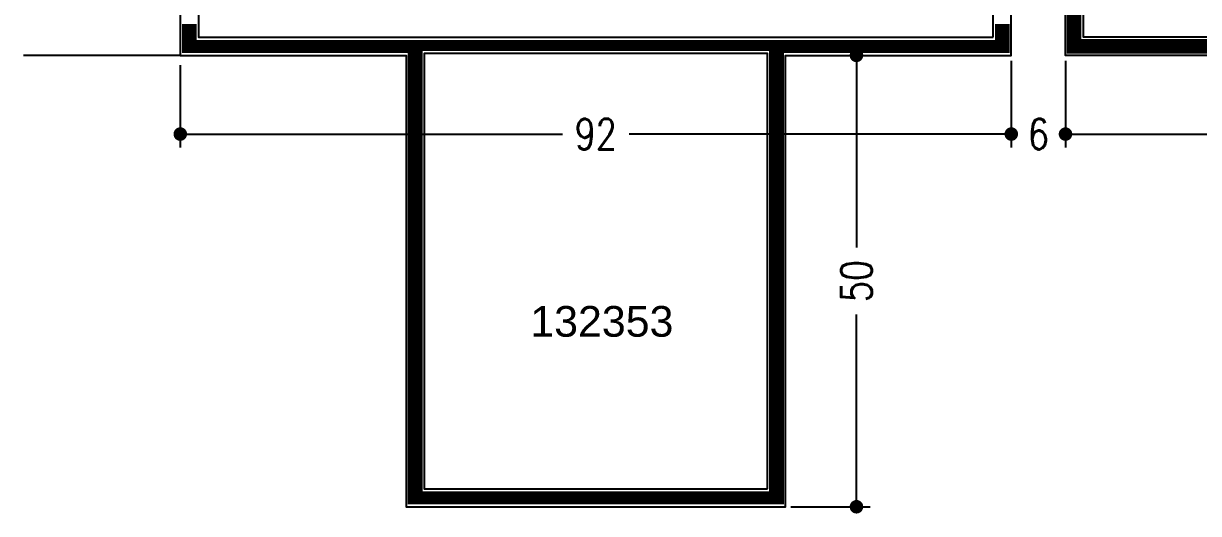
# Model space of a CAD drawing. Extents: x 14 to 627, y 30 to 279.
# Drawn here: x 73.9 to 138.9, y 38.9 to 66 of the extents above; entities that cross this region are included whole.
import ezdxf

# ---------------------------------------------------------------- set-up
doc = ezdxf.new("R2010")
doc.units = 0
doc.header["$LTSCALE"] = 6
doc.linetypes.add('AUSGEZOGEN', pattern=[0])
doc.layers.get('0').update_dxf_attribs({"color": 4, "linetype": 'CONTINUOUS'})
doc.layers.get('DEFPOINTS').update_dxf_attribs({"linetype": 'AUSGEZOGEN'})
for name, color, linetype in [('CONST18', 3, 'CONTINUOUS'), ('KH_NOR', 7, 'CONTINUOUS'), ('KH_SCH', 3, 'CONTINUOUS'), ('LLMASSE', 7, 'AUSGEZOGEN'), ('PNR', 7, 'CONTINUOUS')]:
    doc.layers.add(name, color=color, linetype=linetype)
doc.styles.get("Standard").update_dxf_attribs({"font": 'simplex.shx', "width": 0.8})
doc.styles.add('SWISSL', font='swissl.ttf')
doc.dimstyles.new('DOK-1ZU1-PUNKT', dxfattribs={"dimscale": 0, "dimtxt": 3, "dimasz": 1.5, "dimexe": 1.5, "dimexo": 0.6, "dimgap": 1.5, "dimtad": 0, "dimdsep": 46, "dimtxsty": 'Standard', "dimblk": 'PUNKT', "dimblk1": 'PUNKT', "dimblk2": 'PUNKT', "dimcen": 0, "dimclrd": 2, "dimclre": 2, "dimclrt": 7, "dimadec": 0, "dimazin": 0, "dimtfac": 0.7, "dimtdec": 4, "dimtofl": 0, "dimtmove": 0, "dimatfit": 3, "dimldrblk": 'PUNKT', "dimfxl": 1, "dimtolj": 1, "dimtzin": 0, "dimarcsym": 0})

# ---------------------------------------------------------------- blocks, each defined once
blk = doc.blocks.new('*X39')
at = {"color": 0}
for p, q in [((0.4, 43.2), (0.4, 69.8)), ((0.6, -21.8), (0.6, 69.8)), ((0.8, -21.8), (0.8, 69.8)), ((1, -21.8), (1, 69.8)), ((1.2, -21.8), (1.2, 69.8)), ((1.4, -21.8), (1.4, 69.8)), ((1.6, -21.8), (1.6, 69.8)), ((1.8, 68.2), (1.8, 69.8)), ((2, 68.2), (2, 69.8)), ((2.2, 68.2), (2.2, 69.8)), ((2.4, 68.2), (2.4, 69.8)), ((2.6, 68.2), (2.6, 69.8)), ((2.8, 68.2), (2.8, 69.8)), ((3, 68.2), (3, 69.8)), ((3.2, 68.2), (3.2, 69.8)), ((3.4, 68.2), (3.4, 69.8)), ((-49.6, 3.2), (-49.6, 44.8)), ((-49.4, 3.2), (-49.4, 44.8)), ((-49.2, 3.2), (-49.2, 44.8)), ((-49, 3.2), (-49, 44.8)), ((-48.8, 3.2), (-48.8, 44.8)), ((-48.6, 3.2), (-48.6, 44.8)), ((-48.4, 3.2), (-48.4, 44.8)), ((-48.2, 43.2), (-48.2, 44.8)), ((-48, 43.2), (-48, 44.8)), ((-47.8, 43.2), (-47.8, 44.8)), ((-47.6, 43.2), (-47.6, 44.8)), ((-47.4, 43.2), (-47.4, 44.8)), ((-47.2, 43.2), (-47.2, 44.8)), ((-47, 43.2), (-47, 44.8)), ((-46.8, 43.2), (-46.8, 44.8)), ((-46.6, 43.2), (-46.6, 44.8)), ((-46.4, 43.2), (-46.4, 44.8)), ((-46.2, 43.2), (-46.2, 44.8)), ((-46, 43.2), (-46, 44.8)), ((-45.8, 43.2), (-45.8, 44.8)), ((-45.6, 43.2), (-45.6, 44.8)), ((-45.4, 43.2), (-45.4, 44.8)), ((-45.2, 43.2), (-45.2, 44.8)), ((-45, 43.2), (-45, 44.8)), ((-44.8, 43.2), (-44.8, 44.8)), ((-44.6, 43.2), (-44.6, 44.8)), ((-44.4, 43.2), (-44.4, 44.8)), ((-44.2, 43.2), (-44.2, 44.8)), ((-44, 43.2), (-44, 44.8)), ((-43.8, 43.2), (-43.8, 44.8)), ((-43.6, 43.2), (-43.6, 44.8)), ((-43.4, 43.2), (-43.4, 44.8)), ((-43.2, 43.2), (-43.2, 44.8)), ((-43, 43.2), (-43, 44.8)), ((-42.8, 43.2), (-42.8, 44.8)), ((-42.6, 43.2), (-42.6, 44.8)), ((-42.4, 43.2), (-42.4, 44.8)), ((-42.2, 43.2), (-42.2, 44.8)), ((-42, 43.2), (-42, 44.8)), ((-41.8, 43.2), (-41.8, 44.8)), ((-41.6, 43.2), (-41.6, 44.8)), ((-41.4, 43.2), (-41.4, 44.8)), ((-41.2, 43.2), (-41.2, 44.8)), ((-41, 43.2), (-41, 44.8)), ((-40.8, 43.2), (-40.8, 44.8)), ((-40.6, 43.2), (-40.6, 44.8)), ((-40.4, 43.2), (-40.4, 44.8)), ((-40.2, 43.2), (-40.2, 44.8)), ((-40, 43.2), (-40, 44.8)), ((-39.8, 43.2), (-39.8, 44.8)), ((-39.6, 43.2), (-39.6, 44.8)), ((-39.4, 43.2), (-39.4, 44.8)), ((-39.2, 43.2), (-39.2, 44.8)), ((-39, 43.2), (-39, 44.8)), ((-38.8, 43.2), (-38.8, 44.8)), ((-38.6, 43.2), (-38.6, 44.8)), ((-38.4, 43.2), (-38.4, 44.8)), ((-38.2, 43.2), (-38.2, 44.8)), ((-38, 43.2), (-38, 44.8)), ((-37.8, 43.2), (-37.8, 44.8)), ((-37.6, 43.2), (-37.6, 44.8)), ((-37.4, 43.2), (-37.4, 44.8)), ((-37.2, 43.2), (-37.2, 44.8)), ((-37, 43.2), (-37, 44.8)), ((-36.8, 43.2), (-36.8, 44.8)), ((-36.6, 43.2), (-36.6, 44.8)), ((-36.4, 43.2), (-36.4, 44.8)), ((-36.2, 43.2), (-36.2, 44.8)), ((-36, 43.2), (-36, 44.8)), ((-35.8, 43.2), (-35.8, 44.8)), ((-35.6, 43.2), (-35.6, 44.8)), ((-35.4, 43.2), (-35.4, 44.8)), ((-35.2, 43.2), (-35.2, 44.8)), ((-35, 43.2), (-35, 44.8)), ((-34.8, 43.2), (-34.8, 44.8)), ((-34.6, 43.2), (-34.6, 44.8)), ((-34.4, 43.2), (-34.4, 44.8)), ((-34.2, 43.2), (-34.2, 44.8)), ((-34, 43.2), (-34, 44.8)), ((-33.8, 43.2), (-33.8, 44.8)), ((-33.6, 43.2), (-33.6, 44.8)), ((-33.4, 43.2), (-33.4, 44.8)), ((-33.2, 43.2), (-33.2, 44.8)), ((-33, 43.2), (-33, 44.8)), ((-32.8, 43.2), (-32.8, 44.8)), ((-32.6, 43.2), (-32.6, 44.8)), ((-32.4, 43.2), (-32.4, 44.8)), ((-32.2, 43.2), (-32.2, 44.8)), ((-32, 43.2), (-32, 44.8)), ((-31.8, 43.2), (-31.8, 44.8)), ((-31.6, 43.2), (-31.6, 44.8)), ((-31.4, 43.2), (-31.4, 44.8)), ((-31.2, 43.2), (-31.2, 44.8)), ((-31, 43.2), (-31, 44.8)), ((-30.8, 43.2), (-30.8, 44.8)), ((-30.6, 43.2), (-30.6, 44.8)), ((-30.4, 43.2), (-30.4, 44.8)), ((-30.2, 43.2), (-30.2, 44.8)), ((-30, 43.2), (-30, 44.8)), ((-29.8, 43.2), (-29.8, 44.8)), ((-29.6, 43.2), (-29.6, 44.8)), ((-29.4, 43.2), (-29.4, 44.8)), ((-29.2, 43.2), (-29.2, 44.8)), ((-29, 43.2), (-29, 44.8)), ((-28.8, 43.2), (-28.8, 44.8)), ((-28.6, 43.2), (-28.6, 44.8)), ((-28.4, 43.2), (-28.4, 44.8)), ((-28.2, 43.2), (-28.2, 44.8)), ((-28, 43.2), (-28, 44.8)), ((-27.8, 43.2), (-27.8, 44.8)), ((-27.6, 43.2), (-27.6, 44.8)), ((-27.4, 43.2), (-27.4, 44.8)), ((-27.2, 43.2), (-27.2, 44.8)), ((-27, 43.2), (-27, 44.8)), ((-26.8, 43.2), (-26.8, 44.8)), ((-26.6, 43.2), (-26.6, 44.8)), ((-26.4, 43.2), (-26.4, 44.8)), ((-26.2, 43.2), (-26.2, 44.8)), ((-26, 43.2), (-26, 44.8)), ((-25.8, 43.2), (-25.8, 44.8)), ((-25.6, 43.2), (-25.6, 44.8)), ((-25.4, 43.2), (-25.4, 44.8)), ((-25.2, 43.2), (-25.2, 44.8)), ((-25, 43.2), (-25, 44.8)), ((-24.8, 43.2), (-24.8, 44.8)), ((-24.6, 43.2), (-24.6, 44.8)), ((-24.4, 43.2), (-24.4, 44.8)), ((-24.2, 43.2), (-24.2, 44.8)), ((-24, 43.2), (-24, 44.8)), ((-23.8, 43.2), (-23.8, 44.8)), ((-23.6, 43.2), (-23.6, 44.8)), ((-23.4, 43.2), (-23.4, 44.8)), ((-23.2, 43.2), (-23.2, 44.8)), ((-23, 43.2), (-23, 44.8)), ((-22.8, 43.2), (-22.8, 44.8)), ((-22.6, 43.2), (-22.6, 44.8)), ((-22.4, 43.2), (-22.4, 44.8)), ((-22.2, 43.2), (-22.2, 44.8)), ((-22, 43.2), (-22, 44.8)), ((-21.8, 43.2), (-21.8, 44.8)), ((-21.6, 43.2), (-21.6, 44.8)), ((-21.4, 43.2), (-21.4, 44.8)), ((-21.2, 43.2), (-21.2, 44.8)), ((-21, 43.2), (-21, 44.8)), ((-20.8, 43.2), (-20.8, 44.8)), ((-20.6, 43.2), (-20.6, 44.8)), ((-20.4, 43.2), (-20.4, 44.8)), ((-20.2, 43.2), (-20.2, 44.8)), ((-20, 43.2), (-20, 44.8)), ((-19.8, 43.2), (-19.8, 44.8)), ((-19.6, 43.2), (-19.6, 44.8)), ((-19.4, 43.2), (-19.4, 44.8)), ((-19.2, 43.2), (-19.2, 44.8)), ((-19, 43.2), (-19, 44.8)), ((-18.8, 43.2), (-18.8, 44.8)), ((-18.6, 43.2), (-18.6, 44.8)), ((-18.4, 43.2), (-18.4, 44.8)), ((-18.2, 43.2), (-18.2, 44.8)), ((-18, 43.2), (-18, 44.8)), ((-17.8, 43.2), (-17.8, 44.8)), ((-17.6, 43.2), (-17.6, 44.8)), ((-17.4, 43.2), (-17.4, 44.8)), ((-17.2, 43.2), (-17.2, 44.8)), ((-17, 43.2), (-17, 44.8)), ((-16.8, 43.2), (-16.8, 44.8)), ((-16.6, 43.2), (-16.6, 44.8)), ((-16.4, 43.2), (-16.4, 44.8)), ((-16.2, 43.2), (-16.2, 44.8)), ((-16, 43.2), (-16, 44.8)), ((-15.8, 43.2), (-15.8, 44.8)), ((-15.6, 43.2), (-15.6, 44.8)), ((-15.4, 43.2), (-15.4, 44.8)), ((-15.2, 43.2), (-15.2, 44.8)), ((-15, 43.2), (-15, 44.8)), ((-14.8, 43.2), (-14.8, 44.8)), ((-14.6, 43.2), (-14.6, 44.8)), ((-14.4, 43.2), (-14.4, 44.8)), ((-14.2, 43.2), (-14.2, 44.8)), ((-14, 43.2), (-14, 44.8)), ((-13.8, 43.2), (-13.8, 44.8)), ((-13.6, 43.2), (-13.6, 44.8)), ((-13.4, 43.2), (-13.4, 44.8)), ((-13.2, 43.2), (-13.2, 44.8)), ((-13, 43.2), (-13, 44.8)), ((-12.8, 43.2), (-12.8, 44.8)), ((-12.6, 43.2), (-12.6, 44.8)), ((-12.4, 43.2), (-12.4, 44.8)), ((-12.2, 43.2), (-12.2, 44.8)), ((-12, 43.2), (-12, 44.8)), ((-11.8, 43.2), (-11.8, 44.8)), ((-11.6, 43.2), (-11.6, 44.8)), ((-11.4, 43.2), (-11.4, 44.8)), ((-11.2, 43.2), (-11.2, 44.8)), ((-11, 43.2), (-11, 44.8)), ((-10.8, 43.2), (-10.8, 44.8)), ((-10.6, 43.2), (-10.6, 44.8)), ((-10.4, 43.2), (-10.4, 44.8)), ((-10.2, 43.2), (-10.2, 44.8)), ((-10, 43.2), (-10, 44.8)), ((-9.8, 43.2), (-9.8, 44.8)), ((-9.6, 43.2), (-9.6, 44.8)), ((-9.4, 43.2), (-9.4, 44.8)), ((-9.2, 43.2), (-9.2, 44.8)), ((-9, 43.2), (-9, 44.8)), ((-8.8, 43.2), (-8.8, 44.8)), ((-8.6, 43.2), (-8.6, 44.8)), ((-8.4, 43.2), (-8.4, 44.8)), ((-8.2, 43.2), (-8.2, 44.8)), ((-8, 43.2), (-8, 44.8)), ((-7.8, 43.2), (-7.8, 44.8)), ((-7.6, 43.2), (-7.6, 44.8)), ((-7.4, 43.2), (-7.4, 44.8)), ((-7.2, 43.2), (-7.2, 44.8)), ((-7, 43.2), (-7, 44.8)), ((-6.8, 43.2), (-6.8, 44.8)), ((-6.6, 43.2), (-6.6, 44.8)), ((-6.4, 43.2), (-6.4, 44.8)), ((-6.2, 43.2), (-6.2, 44.8)), ((-6, 43.2), (-6, 44.8)), ((-5.8, 43.2), (-5.8, 44.8)), ((-5.6, 43.2), (-5.6, 44.8)), ((-5.4, 43.2), (-5.4, 44.8)), ((-5.2, 43.2), (-5.2, 44.8)), ((-5, 43.2), (-5, 44.8)), ((-4.8, 43.2), (-4.8, 44.8)), ((-4.6, 43.2), (-4.6, 44.8)), ((-4.4, 43.2), (-4.4, 44.8)), ((-4.2, 43.2), (-4.2, 44.8)), ((-4, 43.2), (-4, 44.8)), ((-3.8, 43.2), (-3.8, 44.8)), ((-3.6, 43.2), (-3.6, 44.8)), ((-3.4, 43.2), (-3.4, 44.8)), ((-3.2, 43.2), (-3.2, 44.8)), ((-3, 43.2), (-3, 44.8)), ((-2.8, 43.2), (-2.8, 44.8)), ((-2.6, 43.2), (-2.6, 44.8)), ((-2.4, 43.2), (-2.4, 44.8)), ((-2.2, 43.2), (-2.2, 44.8)), ((-2, 43.2), (-2, 44.8)), ((-1.8, 43.2), (-1.8, 44.8)), ((-1.6, 43.2), (-1.6, 44.8)), ((-1.4, 43.2), (-1.4, 44.8)), ((-1.2, 43.2), (-1.2, 44.8)), ((-1, 43.2), (-1, 44.8)), ((-0.8, 43.2), (-0.8, 44.8)), ((-0.6, 43.2), (-0.6, 44.8)), ((-0.4, 43.2), (-0.4, 44.8)), ((-0.2, 43.2), (-0.2, 44.8)), ((0, 43.2), (0, 44.8)), ((0.2, 43.2), (0.2, 44.8)), ((-48.2, 3.2), (-48.2, 4.8)), ((-48, 3.2), (-48, 4.8)), ((-47.8, 3.2), (-47.8, 4.8)), ((-47.6, 3.2), (-47.6, 4.8)), ((-47.4, 3.2), (-47.4, 4.8)), ((-47.2, 3.2), (-47.2, 4.8)), ((-47, 3.2), (-47, 4.8)), ((-46.8, 3.2), (-46.8, 4.8)), ((-46.6, 3.2), (-46.6, 4.8)), ((-46.4, 3.2), (-46.4, 4.8)), ((-46.2, 3.2), (-46.2, 4.8)), ((-46, 3.2), (-46, 4.8)), ((-45.8, 3.2), (-45.8, 4.8)), ((-45.6, 3.2), (-45.6, 4.8)), ((-45.4, 3.2), (-45.4, 4.8)), ((-45.2, 3.2), (-45.2, 4.8)), ((-45, 3.2), (-45, 4.8)), ((-44.8, 3.2), (-44.8, 4.8)), ((-44.6, 3.2), (-44.6, 4.8)), ((-44.4, 3.2), (-44.4, 4.8)), ((-44.2, 3.2), (-44.2, 4.8)), ((-44, 3.2), (-44, 4.8)), ((-43.8, 3.2), (-43.8, 4.8)), ((-43.6, 3.2), (-43.6, 4.8)), ((-43.4, 3.2), (-43.4, 4.8)), ((-43.2, 3.2), (-43.2, 4.8)), ((-43, 3.2), (-43, 4.8)), ((-42.8, 3.2), (-42.8, 4.8)), ((-42.6, 3.2), (-42.6, 4.8)), ((-42.4, 3.2), (-42.4, 4.8)), ((-42.2, 3.2), (-42.2, 4.8)), ((-42, 3.2), (-42, 4.8)), ((-41.8, 3.2), (-41.8, 4.8)), ((-41.6, 3.2), (-41.6, 4.8)), ((-41.4, 3.2), (-41.4, 4.8)), ((-41.2, 3.2), (-41.2, 4.8)), ((-41, 3.2), (-41, 4.8)), ((-40.8, 3.2), (-40.8, 4.8)), ((-40.6, 3.2), (-40.6, 4.8)), ((-40.4, 3.2), (-40.4, 4.8)), ((-40.2, 3.2), (-40.2, 4.8)), ((-40, 3.2), (-40, 4.8)), ((-39.8, 3.2), (-39.8, 4.8)), ((-39.6, 3.2), (-39.6, 4.8)), ((-39.4, 3.2), (-39.4, 4.8)), ((-39.2, 3.2), (-39.2, 4.8)), ((-39, 3.2), (-39, 4.8)), ((-38.8, 3.2), (-38.8, 4.8)), ((-38.6, 3.2), (-38.6, 4.8)), ((-38.4, 3.2), (-38.4, 4.8)), ((-38.2, 3.2), (-38.2, 4.8)), ((-38, 3.2), (-38, 4.8)), ((-37.8, 3.2), (-37.8, 4.8)), ((-37.6, 3.2), (-37.6, 4.8)), ((-37.4, 3.2), (-37.4, 4.8)), ((-37.2, 3.2), (-37.2, 4.8)), ((-37, 3.2), (-37, 4.8)), ((-36.8, 3.2), (-36.8, 4.8)), ((-36.6, 3.2), (-36.6, 4.8)), ((-36.4, 3.2), (-36.4, 4.8)), ((-36.2, 3.2), (-36.2, 4.8)), ((-36, 3.2), (-36, 4.8)), ((-35.8, 3.2), (-35.8, 4.8)), ((-35.6, 3.2), (-35.6, 4.8)), ((-35.4, 3.2), (-35.4, 4.8)), ((-35.2, 3.2), (-35.2, 4.8)), ((-35, 3.2), (-35, 4.8)), ((-34.8, 3.2), (-34.8, 4.8)), ((-34.6, 3.2), (-34.6, 4.8)), ((-34.4, 3.2), (-34.4, 4.8)), ((-34.2, 3.2), (-34.2, 4.8)), ((-34, 3.2), (-34, 4.8)), ((-33.8, 3.2), (-33.8, 4.8)), ((-33.6, 3.2), (-33.6, 4.8)), ((-33.4, 3.2), (-33.4, 4.8)), ((-33.2, 3.2), (-33.2, 4.8)), ((-33, 3.2), (-33, 4.8)), ((-32.8, 3.2), (-32.8, 4.8)), ((-32.6, 3.2), (-32.6, 4.8)), ((-32.4, 3.2), (-32.4, 4.8)), ((-32.2, 3.2), (-32.2, 4.8)), ((-32, 3.2), (-32, 4.8)), ((-31.8, 3.2), (-31.8, 4.8)), ((-31.6, 3.2), (-31.6, 4.8)), ((-31.4, 3.2), (-31.4, 4.8)), ((-31.2, 3.2), (-31.2, 4.8)), ((-31, 3.2), (-31, 4.8)), ((-30.8, 3.2), (-30.8, 4.8)), ((-30.6, 3.2), (-30.6, 4.8)), ((-30.4, 3.2), (-30.4, 4.8)), ((-30.2, 3.2), (-30.2, 4.8)), ((-30, 3.2), (-30, 4.8)), ((-29.8, 3.2), (-29.8, 4.8)), ((-29.6, 3.2), (-29.6, 4.8)), ((-29.4, 3.2), (-29.4, 4.8)), ((-29.2, 3.2), (-29.2, 4.8)), ((-29, 3.2), (-29, 4.8)), ((-28.8, 3.2), (-28.8, 4.8)), ((-28.6, 3.2), (-28.6, 4.8)), ((-28.4, 3.2), (-28.4, 4.8)), ((-28.2, 3.2), (-28.2, 4.8)), ((-28, 3.2), (-28, 4.8)), ((-27.8, 3.2), (-27.8, 4.8)), ((-27.6, 3.2), (-27.6, 4.8)), ((-27.4, 3.2), (-27.4, 4.8)), ((-27.2, 3.2), (-27.2, 4.8)), ((-27, 3.2), (-27, 4.8)), ((-26.8, 3.2), (-26.8, 4.8)), ((-26.6, 3.2), (-26.6, 4.8)), ((-26.4, 3.2), (-26.4, 4.8)), ((-26.2, 3.2), (-26.2, 4.8)), ((-26, 3.2), (-26, 4.8)), ((-25.8, 3.2), (-25.8, 4.8)), ((-25.6, 3.2), (-25.6, 4.8)), ((-25.4, 3.2), (-25.4, 4.8)), ((-25.2, 3.2), (-25.2, 4.8)), ((-25, 3.2), (-25, 4.8)), ((-24.8, 3.2), (-24.8, 4.8)), ((-24.6, 3.2), (-24.6, 4.8)), ((-24.4, 3.2), (-24.4, 4.8)), ((-24.2, 3.2), (-24.2, 4.8)), ((-24, 3.2), (-24, 4.8)), ((-23.8, 3.2), (-23.8, 4.8)), ((-23.6, 3.2), (-23.6, 4.8)), ((-23.4, 3.2), (-23.4, 4.8)), ((-23.2, 3.2), (-23.2, 4.8)), ((-23, 3.2), (-23, 4.8)), ((-22.8, 3.2), (-22.8, 4.8)), ((-22.6, 3.2), (-22.6, 4.8)), ((-22.4, 3.2), (-22.4, 4.8)), ((-22.2, 3.2), (-22.2, 4.8)), ((-22, 3.2), (-22, 4.8)), ((-21.8, 3.2), (-21.8, 4.8)), ((-21.6, 3.2), (-21.6, 4.8)), ((-21.4, 3.2), (-21.4, 4.8)), ((-21.2, 3.2), (-21.2, 4.8)), ((-21, 3.2), (-21, 4.8)), ((-20.8, 3.2), (-20.8, 4.8)), ((-20.6, 3.2), (-20.6, 4.8)), ((-20.4, 3.2), (-20.4, 4.8)), ((-20.2, 3.2), (-20.2, 4.8)), ((-20, 3.2), (-20, 4.8)), ((-19.8, 3.2), (-19.8, 4.8)), ((-19.6, 3.2), (-19.6, 4.8)), ((-19.4, 3.2), (-19.4, 4.8)), ((-19.2, 3.2), (-19.2, 4.8)), ((-19, 3.2), (-19, 4.8)), ((-18.8, 3.2), (-18.8, 4.8)), ((-18.6, 3.2), (-18.6, 4.8)), ((-18.4, 3.2), (-18.4, 4.8)), ((-18.2, 3.2), (-18.2, 4.8)), ((-18, 3.2), (-18, 4.8)), ((-17.8, 3.2), (-17.8, 4.8)), ((-17.6, 3.2), (-17.6, 4.8)), ((-17.4, 3.2), (-17.4, 4.8)), ((-17.2, 3.2), (-17.2, 4.8)), ((-17, 3.2), (-17, 4.8)), ((-16.8, 3.2), (-16.8, 4.8)), ((-16.6, 3.2), (-16.6, 4.8)), ((-16.4, 3.2), (-16.4, 4.8)), ((-16.2, 3.2), (-16.2, 4.8)), ((-16, 3.2), (-16, 4.8)), ((-15.8, 3.2), (-15.8, 4.8)), ((-15.6, 3.2), (-15.6, 4.8)), ((-15.4, 3.2), (-15.4, 4.8)), ((-15.2, 3.2), (-15.2, 4.8)), ((-15, 3.2), (-15, 4.8)), ((-14.8, 3.2), (-14.8, 4.8)), ((-14.6, 3.2), (-14.6, 4.8)), ((-14.4, 3.2), (-14.4, 4.8)), ((-14.2, 3.2), (-14.2, 4.8)), ((-14, 3.2), (-14, 4.8)), ((-13.8, 3.2), (-13.8, 4.8)), ((-13.6, 3.2), (-13.6, 4.8)), ((-13.4, 3.2), (-13.4, 4.8)), ((-13.2, 3.2), (-13.2, 4.8)), ((-13, 3.2), (-13, 4.8)), ((-12.8, 3.2), (-12.8, 4.8)), ((-12.6, 3.2), (-12.6, 4.8)), ((-12.4, 3.2), (-12.4, 4.8)), ((-12.2, 3.2), (-12.2, 4.8)), ((-12, 3.2), (-12, 4.8)), ((-11.8, 3.2), (-11.8, 4.8)), ((-11.6, 3.2), (-11.6, 4.8)), ((-11.4, 3.2), (-11.4, 4.8)), ((-11.2, 3.2), (-11.2, 4.8)), ((-11, 3.2), (-11, 4.8)), ((-10.8, 3.2), (-10.8, 4.8)), ((-10.6, 3.2), (-10.6, 4.8)), ((-10.4, 3.2), (-10.4, 4.8)), ((-10.2, 3.2), (-10.2, 4.8)), ((-10, 3.2), (-10, 4.8)), ((-9.8, 3.2), (-9.8, 4.8)), ((-9.6, 3.2), (-9.6, 4.8)), ((-9.4, 3.2), (-9.4, 4.8)), ((-9.2, 3.2), (-9.2, 4.8)), ((-9, 3.2), (-9, 4.8)), ((-8.8, 3.2), (-8.8, 4.8)), ((-8.6, 3.2), (-8.6, 4.8)), ((-8.4, 3.2), (-8.4, 4.8)), ((-8.2, 3.2), (-8.2, 4.8)), ((-8, 3.2), (-8, 4.8)), ((-7.8, 3.2), (-7.8, 4.8)), ((-7.6, 3.2), (-7.6, 4.8)), ((-7.4, 3.2), (-7.4, 4.8)), ((-7.2, 3.2), (-7.2, 4.8)), ((-7, 3.2), (-7, 4.8)), ((-6.8, 3.2), (-6.8, 4.8)), ((-6.6, 3.2), (-6.6, 4.8)), ((-6.4, 3.2), (-6.4, 4.8)), ((-6.2, 3.2), (-6.2, 4.8)), ((-6, 3.2), (-6, 4.8)), ((-5.8, 3.2), (-5.8, 4.8)), ((-5.6, 3.2), (-5.6, 4.8)), ((-5.4, 3.2), (-5.4, 4.8)), ((-5.2, 3.2), (-5.2, 4.8)), ((-5, 3.2), (-5, 4.8)), ((-4.8, 3.2), (-4.8, 4.8)), ((-4.6, 3.2), (-4.6, 4.8)), ((-4.4, 3.2), (-4.4, 4.8)), ((-4.2, 3.2), (-4.2, 4.8)), ((-4, 3.2), (-4, 4.8)), ((-3.8, 3.2), (-3.8, 4.8)), ((-3.6, 3.2), (-3.6, 4.8)), ((-3.4, 3.2), (-3.4, 4.8)), ((-3.2, 3.2), (-3.2, 4.8)), ((-3, 3.2), (-3, 4.8)), ((-2.8, 3.2), (-2.8, 4.8)), ((-2.6, 3.2), (-2.6, 4.8)), ((-2.4, 3.2), (-2.4, 4.8)), ((-2.2, 3.2), (-2.2, 4.8)), ((-2, 3.2), (-2, 4.8)), ((-1.8, 3.2), (-1.8, 4.8)), ((-1.6, 3.2), (-1.6, 4.8)), ((-1.4, 3.2), (-1.4, 4.8)), ((-1.2, 3.2), (-1.2, 4.8)), ((-1, 3.2), (-1, 4.8)), ((-0.8, 3.2), (-0.8, 4.8)), ((-0.6, 3.2), (-0.6, 4.8)), ((-0.4, 3.2), (-0.4, 4.8)), ((-0.2, 3.2), (-0.2, 4.8)), ((0, 3.2), (0, 4.8)), ((0.2, 3.2), (0.2, 4.8)), ((0.4, -21.8), (0.4, 4.8)), ((1.8, -21.8), (1.8, -20.2)), ((2, -21.8), (2, -20.2)), ((2.2, -21.8), (2.2, -20.2)), ((2.4, -21.8), (2.4, -20.2)), ((2.6, -21.8), (2.6, -20.2)), ((2.8, -21.8), (2.8, -20.2)), ((3, -21.8), (3, -20.2)), ((3.2, -21.8), (3.2, -20.2)), ((3.4, -21.8), (3.4, -20.2))]:
    blk.add_line(p, q, dxfattribs=at)
blk = doc.blocks.new('B-LL132353')
at = {"layer": 'KH_NOR'}
blk.add_lwpolyline([(14.5, -46), (0, -46), (0, -21), (-50, -21), (-50, 21), (-50, 21), (0, 21), (0, 46), (14.5, 46)], dxfattribs=at)
blk.add_lwpolyline([(2, 44), (9.2, 44), (9.2, 36.7), (12.7, 36.7), (12.7, 15.7, 0.414214), (13.7, 14.7), (20.7, 14.7), (20.7, -14.7), (13.7, -14.7, 0.414214), (12.7, -15.7), (12.7, -36.7), (9.2, -36.7), (9.2, -44), (2, -44), (2, 44)], format="xyb", close=True, dxfattribs=at)
blk.add_lwpolyline([(-48, 19), (0.2, 19), (0.2, -19), (-48, -19), (-48, 19)], close=True, dxfattribs=at)
at = {"layer": 'KH_SCH'}
blk.add_blockref('*X39', (0, -24), dxfattribs=at)
blk = doc.blocks.new('PUNKT')
at = {"color": 0, "linetype": 'CONTINUOUS'}
blk.add_line((-0.5, 0), (-1, 0), dxfattribs=at)
at = {"color": 0, "linetype": 'CONTINUOUS', "const_width": 0.5}
blk.add_lwpolyline([(-0.25, 0, 1), (0.25, 0, 1)], format="xyb", close=True, dxfattribs=at)
blk = doc.blocks.new('*D44')
at = {"layer": 'DEFPOINTS', "color": 0}
for p in [(82.57, 64.038), (128.57, 64.279), (128.57, 59.92)]:
    blk.add_point(p, dxfattribs=at)
at = {"layer": 'LLMASSE', "color": 3, "lineweight": -2}
for p, q in [((128.57, 63.979), (128.57, 59.17)), ((82.57, 63.738), (82.57, 59.17)), ((83.32, 59.92), (103.719, 59.92)), ((127.82, 59.92), (107.421, 59.92))]:
    blk.add_line(p, q, dxfattribs=at)
at = {"layer": 'LLMASSE', "color": 3, "lineweight": -2, "xscale": 0.75, "yscale": 0.75, "zscale": 0.75, "rotation": 180}
blk.add_blockref('PUNKT', (82.57, 59.92), dxfattribs=at)
at = {"layer": 'LLMASSE', "color": 3, "lineweight": -2, "xscale": 0.75, "yscale": 0.75, "zscale": 0.75}
blk.add_blockref('PUNKT', (128.57, 59.92), dxfattribs=at)
at = {"layer": 'LLMASSE', "color": 3, "insert": (105.57, 59.92), "char_height": 1.7, "attachment_point": 5}
blk.add_mtext('\\A1;92', dxfattribs=at)
blk = doc.blocks.new('*D45')
at = {"layer": 'DEFPOINTS', "color": 0}
for p in [(128.57, 64.279), (131.57, 64.279), (131.57, 59.92)]:
    blk.add_point(p, dxfattribs=at)
at = {"layer": 'LLMASSE', "color": 3, "lineweight": -2}
for p, q in [((128.57, 63.979), (128.57, 59.17)), ((131.57, 63.979), (131.57, 59.17)), ((127.82, 59.92), (127.07, 59.92)), ((132.32, 59.92), (133.07, 59.92))]:
    blk.add_line(p, q, dxfattribs=at)
at = {"layer": 'LLMASSE', "color": 3, "lineweight": -2, "xscale": 0.75, "yscale": 0.75, "zscale": 0.75}
blk.add_blockref('PUNKT', (128.57, 59.92), dxfattribs=at)
at = {"layer": 'LLMASSE', "color": 3, "lineweight": -2, "xscale": 0.75, "yscale": 0.75, "zscale": 0.75, "rotation": 180}
blk.add_blockref('PUNKT', (131.57, 59.92), dxfattribs=at)
at = {"layer": 'LLMASSE', "color": 3, "insert": (130.07, 59.92), "char_height": 1.7, "attachment_point": 5}
blk.add_mtext('\\A1;6', dxfattribs=at)
blk = doc.blocks.new('*D46')
at = {"layer": 'DEFPOINTS', "color": 0}
for p in [(131.57, 64.279), (166.57, 64.279), (166.57, 59.92)]:
    blk.add_point(p, dxfattribs=at)
at = {"layer": 'LLMASSE', "color": 3, "lineweight": -2}
for p, q in [((131.57, 63.979), (131.57, 59.17)), ((166.57, 63.979), (166.57, 59.17)), ((132.32, 59.92), (147.219, 59.92)), ((165.82, 59.92), (150.921, 59.92))]:
    blk.add_line(p, q, dxfattribs=at)
at = {"layer": 'LLMASSE', "color": 3, "lineweight": -2, "xscale": 0.75, "yscale": 0.75, "zscale": 0.75, "rotation": 180}
blk.add_blockref('PUNKT', (131.57, 59.92), dxfattribs=at)
at = {"layer": 'LLMASSE', "color": 3, "lineweight": -2, "xscale": 0.75, "yscale": 0.75, "zscale": 0.75}
blk.add_blockref('PUNKT', (166.57, 59.92), dxfattribs=at)
at = {"layer": 'LLMASSE', "color": 3, "insert": (149.07, 59.92), "char_height": 1.7, "attachment_point": 5}
blk.add_mtext('\\A1;70', dxfattribs=at)
blk = doc.blocks.new('*D51')
at = {"layer": 'DEFPOINTS', "color": 0}
for p in [(116.07, 64.279), (116.07, 39.279), (119.999, 39.279)]:
    blk.add_point(p, dxfattribs=at)
at = {"layer": 'LLMASSE', "color": 3, "lineweight": -2}
for p, q in [((116.37, 64.279), (120.749, 64.279)), ((119.999, 63.529), (119.999, 53.63)), ((119.999, 40.029), (119.999, 49.928)), ((116.37, 39.279), (120.749, 39.279))]:
    blk.add_line(p, q, dxfattribs=at)
at = {"layer": 'LLMASSE', "color": 3, "lineweight": -2, "xscale": 0.75, "yscale": 0.75, "zscale": 0.75}
for p, rotation in [((119.999, 64.279), 90), ((119.999, 39.279), 270)]:
    blk.add_blockref('PUNKT', p, dxfattribs=dict(at, rotation=rotation))
at = {"layer": 'LLMASSE', "color": 3, "insert": (119.999, 51.779), "char_height": 1.7, "attachment_point": 5, "rotation": 90}
blk.add_mtext('\\A1;50', dxfattribs=at)
blk = doc.blocks.new('B-LL132344')
at = {"layer": 'KH_SCH'}
h = blk.add_hatch(dxfattribs=at)
h.set_pattern_fill('_U', color=256, scale=0.2, style=0, pattern_type=0)
h.set_pattern_definition([(0, (33.76174, 26.39454), (0, 0.2), [])])
edge = h.paths.add_edge_path()
edge.add_line((0.2, 6.2), (20, 6.2))
edge.add_line((20, 6.2), (20, -6.3))
edge.add_line((20, -6.3), (22.6, -6.3))
edge.add_line((22.6, -6.3), (22.6, -4.2))
edge.add_line((22.6, -4.2), (21.3, -4.2))
edge.add_line((21.3, -4.2), (21.3, -0.3))
edge.add_line((21.3, -0.3), (48.7, -0.3))
edge.add_line((48.7, -0.3), (48.7, -4.2))
edge.add_line((48.7, -4.2), (47.4, -4.2))
edge.add_line((47.4, -4.2), (47.4, -6.3))
edge.add_line((47.4, -6.3), (50.84, -6.3))
edge.add_line((50.84, -6.3), (51.12, -4.7))
edge.add_line((51.12, -4.7), (49.9, -4.7))
edge.add_line((49.9, -4.7), (49.9, -0.3))
edge.add_line((49.9, -0.3), (55.7, -0.3))
edge.add_line((55.7, -0.3), (55.7, -18.8))
edge.add_line((55.7, -18.8), (69.8, -18.8))
edge.add_line((69.8, -18.8), (69.8, 50.8))
edge.add_line((69.8, 50.8), (68.1, 50.8))
edge.add_arc((68.1, 49), 1.8, 90, 135)
edge.add_line((66.83, 50.27), (66.52, 49.97))
edge.add_line((66.52, 49.97), (66.63, 49.7))
edge.add_line((66.63, 49.7), (68.5, 49.7))
edge.add_line((68.5, 49.7), (68.5, 46.3))
edge.add_line((68.5, 46.3), (53.9, 46.3))
edge.add_line((53.9, 46.3), (53.9, 49.7))
edge.add_line((53.9, 49.7), (55.8, 49.7))
edge.add_line((55.8, 49.7), (55.8, 50))
edge.add_arc((55, 50), 0.8, 0, 90)
edge.add_line((55, 50.8), (52.7, 50.8))
edge.add_line((52.7, 50.8), (52.7, 46.3))
edge.add_line((52.7, 46.3), (49.1, 46.3))
edge.add_line((49.1, 46.3), (49.1, 48.7))
edge.add_line((49.1, 48.7), (49.6, 48.7))
edge.add_line((49.6, 48.7), (49.6, 49.3))
edge.add_line((49.6, 49.3), (20.4, 49.3))
edge.add_line((20.4, 49.3), (20.4, 48.7))
edge.add_line((20.4, 48.7), (20.9, 48.7))
edge.add_line((20.9, 48.7), (20.9, 46.3))
edge.add_line((20.9, 46.3), (14.3, 46.3))
edge.add_line((14.3, 46.3), (14.3, 69.3))
edge.add_line((14.3, 69.3), (13.7, 69.3))
edge.add_line((13.7, 69.3), (13.7, 68.3))
edge.add_line((13.7, 68.3), (11.8, 68.3))
edge.add_arc((11.8, 69.3), 1, 180, 270, ccw=False)
edge.add_line((10.8, 69.3), (10.8, 73.7))
edge.add_arc((11.8, 73.7), 1, 90, 180, ccw=False)
edge.add_line((11.8, 74.7), (13.7, 74.7))
edge.add_line((13.7, 74.7), (13.7, 73.7))
edge.add_line((13.7, 73.7), (14.3, 73.7))
edge.add_line((14.3, 73.7), (14.3, 75.8))
edge.add_line((14.3, 75.8), (0.2, 75.8))
edge.add_line((0.2, 75.8), (0.2, 6.2))
edge = h.paths.add_edge_path(flags=16)
edge.add_line((22.3, 47.9), (22.3, 6.2))
edge.add_line((22.3, 6.2), (21.6, 6.2))
edge.add_line((21.6, 6.2), (21.6, 1.1))
edge.add_line((21.6, 1.1), (47.7, 1.1))
edge.add_line((47.7, 1.1), (47.7, 10.8))
edge.add_line((47.7, 10.8), (49.1, 10.8))
edge.add_line((49.1, 10.8), (49.1, 7.8))
edge.add_line((49.1, 7.8), (57.1, 7.8))
edge.add_line((57.1, 7.8), (57.1, 7.2))
edge.add_arc((56.3, 7.2), 0.8, -90, 0, ccw=False)
edge.add_line((56.3, 6.4), (50.3, 6.4))
edge.add_arc((50.3, 5.2), 1.2, 90, 180)
edge.add_line((49.1, 5.2), (49.1, 2.3))
edge.add_arc((50.3, 2.3), 1.2, 180, 270)
edge.add_line((50.3, 1.1), (56.3, 1.1))
edge.add_arc((56.3, 0.3), 0.8, 0, 90, ccw=False)
edge.add_line((57.1, 0.3), (57.1, -17.2))
edge.add_line((57.1, -17.2), (68.2, -17.2))
edge.add_line((68.2, -17.2), (68.2, 44.9))
edge.add_line((68.2, 44.9), (49.1, 44.9))
edge.add_line((49.1, 44.9), (49.1, 41.9))
edge.add_line((49.1, 41.9), (47.7, 41.9))
edge.add_line((47.7, 41.9), (47.7, 47.9))
edge.add_line((47.7, 47.9), (22.3, 47.9))
edge = h.paths.add_edge_path(flags=16)
edge.add_line((20.9, 44.9), (13.7, 44.9))
edge.add_arc((13.7, 45.7), 0.8, 180, 270, ccw=False)
edge.add_line((12.9, 45.7), (12.9, 66.9))
edge.add_line((12.9, 66.9), (9.4, 66.9))
edge.add_line((9.4, 66.9), (9.4, 74.2))
edge.add_line((9.4, 74.2), (1.8, 74.2))
edge.add_line((1.8, 74.2), (1.8, 7.8))
edge.add_line((1.8, 7.8), (20.9, 7.8))
edge.add_line((20.9, 7.8), (20.9, 44.9))
at = {"layer": 'KH_NOR'}
blk.add_lwpolyline([(0, 76), (0, 6), (0, 6), (19.8, 6)], dxfattribs=at)
blk.add_lwpolyline([(20.7, 44.7), (13.7, 44.7, -0.414214), (12.7, 45.7), (12.7, 66.7), (9.2, 66.7), (9.2, 74), (2, 74), (2, 8), (20.7, 8), (20.7, 44.7)], format="xyb", close=True, dxfattribs=at)

msp = doc.modelspace()

# ---------------------------------------------------------------- linework, layer by layer
at = {"layer": 'CONST18'}
msp.add_lwpolyline([(82.57, 64.2794), (73.8917, 64.2794)], dxfattribs=at)

# ---------------------------------------------------------------- block references
at = {"xscale": -0.5, "yscale": 0.5, "zscale": 0.5, "rotation": 270}
for name, p in [('B-LL132353', (105.57, 64.2794)), ('B-LL132344', (128.5697, 64.2794))]:
    msp.add_blockref(name, p, dxfattribs=at)

# ---------------------------------------------------------------- texts
at = {"layer": 'PNR', "color": 10, "style": 'SWISSL'}
msp.add_text('132353', height=1.7, dxfattribs=at).set_placement((101.9441, 48.6968))

# ---------------------------------------------------------------- dimensions: what is measured, and where the dimension line sits
at = {"layer": 'LLMASSE'}
dim = msp.add_linear_dim(base=(119.9995, 39.2794), p1=(116.07, 64.2794), p2=(116.07, 39.2794), angle=90, dimstyle='DOK-1ZU1-PUNKT', override={"dimscale": 0.5, "dimtxt": 3.4, "dimlfac": 2, "dimclrd": 3, "dimclre": 3, "dimclrt": 3}, dxfattribs=at)
dim.commit()
dim.dimension.update_dxf_attribs({"geometry": '*D51', "text_midpoint": (119.9995, 51.7794)})
for base, p1, p2, picture, middle in [((128.57, 59.9203), (82.57, 64.0377), (128.57, 64.2794), '*D44', (105.57, 59.9203)), ((131.57, 59.9203), (128.57, 64.2794), (131.57, 64.2794), '*D45', (130.07, 59.9203)), ((166.5697, 59.9203), (131.57, 64.2794), (166.5697, 64.2794), '*D46', (149.0698, 59.9203))]:
    dim = msp.add_linear_dim(base=base, p1=p1, p2=p2, dimstyle='DOK-1ZU1-PUNKT', override={"dimscale": 0.5, "dimtxt": 3.4, "dimlfac": 2, "dimclrd": 3, "dimclre": 3, "dimclrt": 3}, dxfattribs=at)
    dim.commit()
    dim.dimension.update_dxf_attribs({"geometry": picture, "text_midpoint": middle, "dimtype": 160})

doc.saveas('drawing.dxf')
